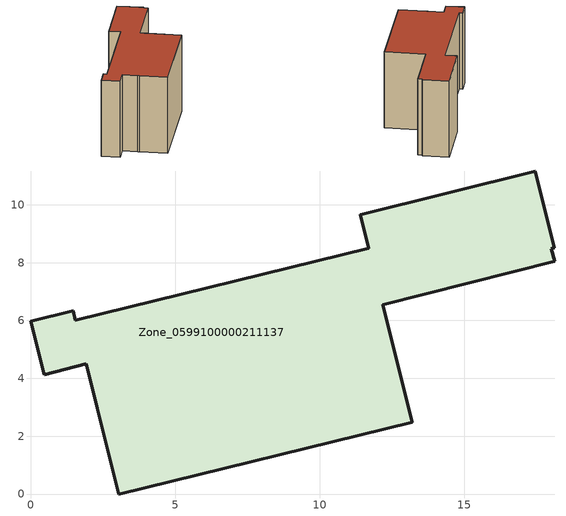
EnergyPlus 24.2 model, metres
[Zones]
Zone_0599100000211137
 floor ground (C_G): 18.12,8.05 12.17,6.55 13.2,2.48 3.05,0 2.34,2.82 2.31,2.96 1.92,4.5 0.47,4.13 0,5.98 1.46,6.34 1.54,6.01 11.69,8.49 11.39,9.65 17.44,11.17 18.11,8.52 18,8.48 z0
 wall outside (C_F): 17.44,11.17 11.39,9.65 11.69,8.49 1.54,6.01 1.46,6.34 0,5.98 0.47,4.13 1.92,4.5 2.31,2.96 2.34,2.82 3.05,0 13.2,2.48 12.17,6.55 18.12,8.05 18,8.48 18.11,8.52 17.44,11.17 z0:8.43
 roof outside (C_R): 12.17,6.55 18.12,8.05 18,8.48 18.11,8.52 17.44,11.17 11.39,9.65 11.69,8.49 1.54,6.01 1.46,6.34 0,5.98 0.47,4.13 1.92,4.5 2.31,2.96 2.34,2.82 3.05,0 13.2,2.48 z8.43
[BUILDING]
Pand.0599100000211137: North Axis=0; Terrain=City; Loads Convergence Tolerance Value=0.04; Temperature Convergence Tolerance Value=0.4; Solar Distribution=FullExterior; Maximum Number of Warmup Days=25; Minimum Number of Warmup Days=1
[Site:Location]
Rotterdam.The.Hague.AP_ZH_NLD Design_Conditions: Latitude=51.96; Longitude=4.45; Time Zone=1; Elevation=-4.5
[SITE:GROUNDTEMPERATURE:BUILDINGSURFACE]
18, 18, 18, 18, 18, 18, 18, 18, 18, 18, 18, 18
[MATERIAL] Thermal Absorptance=0.9; Solar Absorptance=0.7; Visible Absorptance=0.7
Name | Roughness | Thickness | Conductivity | Density | Specific Heat
G.TI.1975-1991 | MediumSmooth | 0.15 | 0.288461 | 540 | 1210
F.TI.1975-1991 | Rough | 0.3 | 0.230769 | 1920 | 840
R.TI.1975-1991 | MediumRough | 0.2 | 0.153846 | 1500 | 1000
[CONSTRUCTION]
C_G: G.TI.1975-1991
C_F: F.TI.1975-1991
C_R: R.TI.1975-1991
[ZONE]
Zone_0599100000211137: Type=1; Multiplier=1; Ceiling Height=Autocalculate; Volume=Autocalculate; Floor Area=autocalculate; Part of Total Floor Area=Yes
[ZONEINFILTRATION:DESIGNFLOWRATE]
Infil_Zone_0599100000211137: Zone or ZoneList or Space or SpaceList=Zone_0599100000211137; Schedule=AlwaysOn; Design Flow Rate Calculation Method=Flow/Area; Flow Rate per Floor Area=0.003; Constant Term Coefficient=1; Temperature Term Coefficient=0; Velocity Term Coefficient=0; Velocity Squared Term Coefficient=0
[HVACTEMPLATE:ZONE:IDEALLOADSAIRSYSTEM]
Zone_0599100000211137: Maximum Heating Supply Air Temperature=50; Minimum Cooling Supply Air Temperature=13; Maximum Heating Supply Air Humidity Ratio=0.0156; Minimum Cooling Supply Air Humidity Ratio=0.0077; Heating Limit=NoLimit; Cooling Limit=NoLimit; Dehumidification Control Type=ConstantSensibleHeatRatio; Cooling Sensible Heat Ratio=0.7; Dehumidification Setpoint=60; Humidification Control Type=None; Humidification Setpoint=30; Outdoor Air Method=None; Outdoor Air Flow Rate per Person=0.00944; Outdoor Air Flow Rate per Zone Floor Area=0; Outdoor Air Flow Rate per Zone=0; Demand Controlled Ventilation Type=None; Outdoor Air Economizer Type=NoEconomizer; Heat Recovery Type=None; Sensible Heat Recovery Effectiveness=0.7; Latent Heat Recovery Effectiveness=0.65
[ZONECONTROL:THERMOSTAT]
ThermostatControl_Zone_0599100000211137: Zone or ZoneList=Zone_0599100000211137; Control Type Schedule=DualSetpointControlType; Control 1=Thermostat_Zone_0599100000211137; Temperature Difference Between Cutout And Setpoint=0
[THERMOSTATSETPOINT:DUALSETPOINT]
Thermostat_Zone_0599100000211137: Heating Setpoint Temperature Schedule=HeatingSetpoint_Zone_0599100000211137; Cooling Setpoint Temperature Schedule=CoolingSetpoint_Zone_0599100000211137
[SCHEDULE:COMPACT]
HeatingSetpoint_Zone_0599100000211137: Through: 12/31, For: AllDays, Until: 24:00, 21
CoolingSetpoint_Zone_0599100000211137: Through: 12/31, For: AllDays, Until: 24:00, 24
DualSetpointControlType: Through: 12/31, For: AllDays, Until: 24:00, 4
AlwaysOn: Through: 12/31, For: AllDays, Until: 24:00, 1
